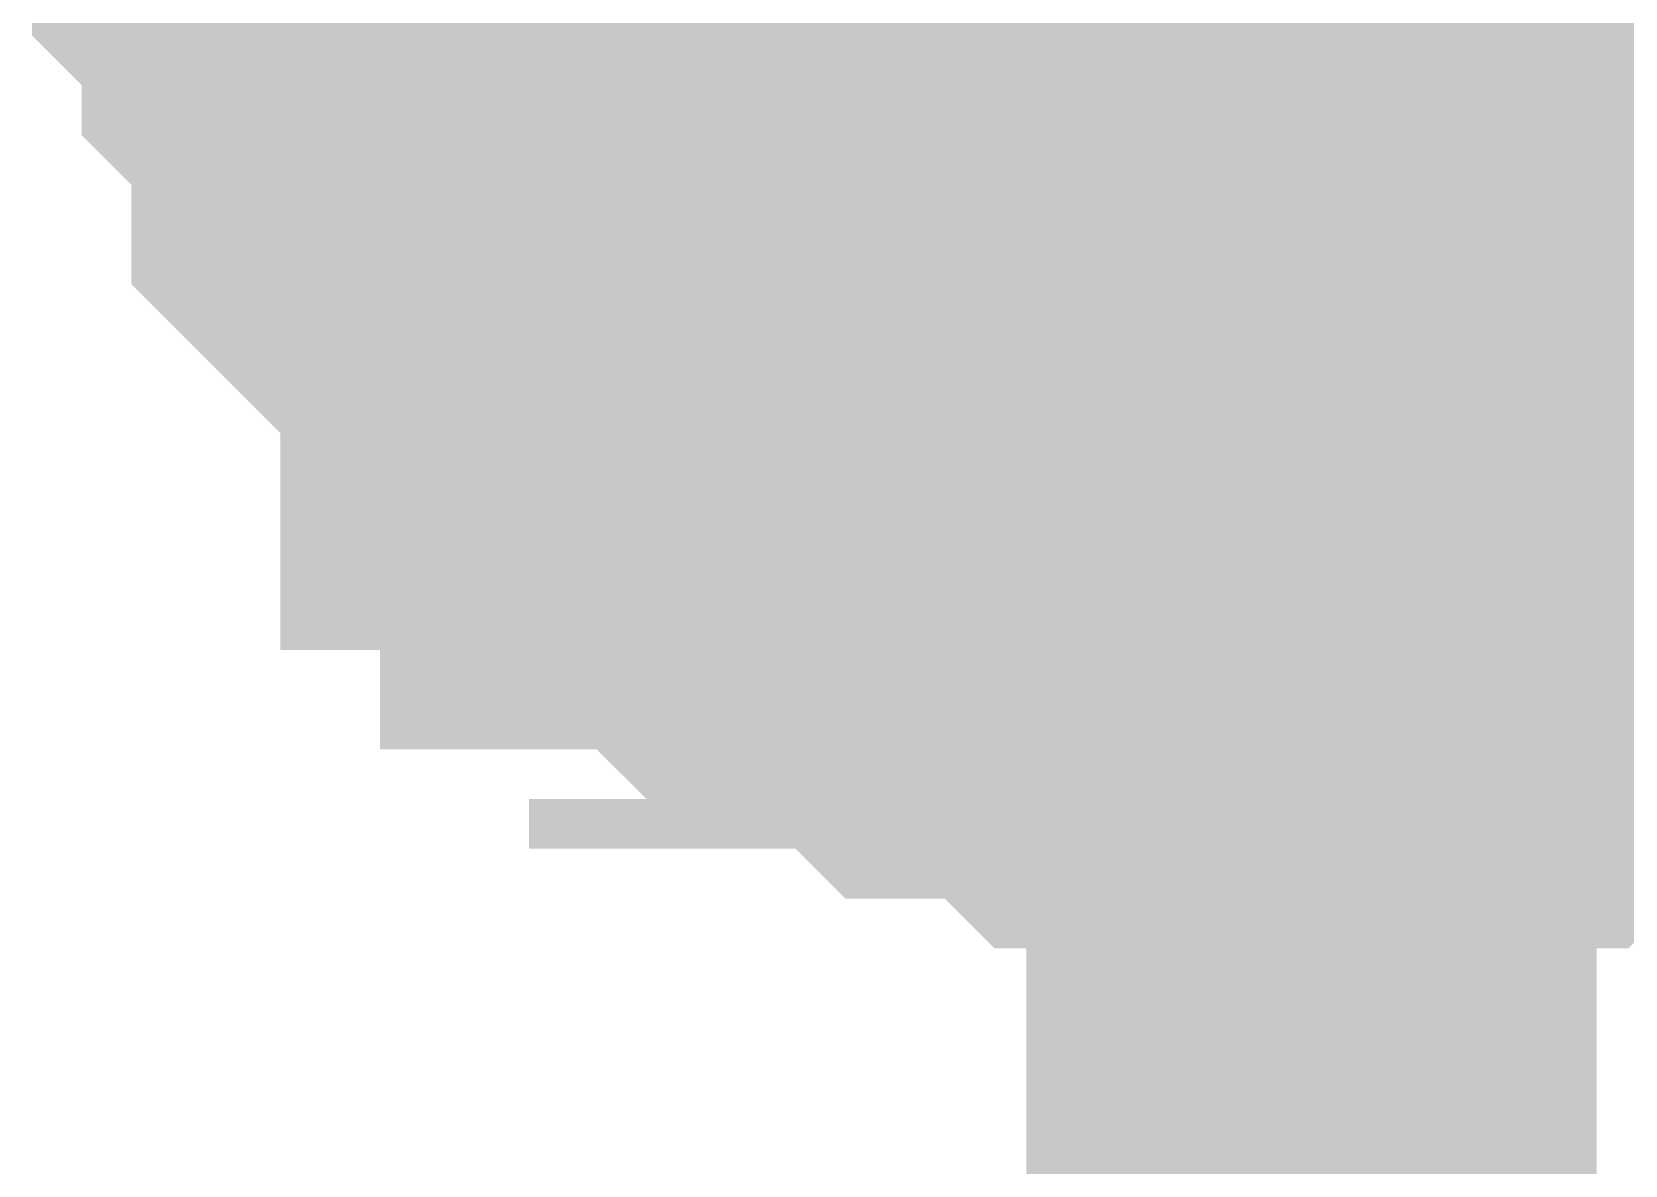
# Model space of a CAD drawing. Header units: inches. Extents: x 0 to 841, y 0 to 594.
# Drawn here: x 424.348 to 425.185, y 146.721 to 147.316 of the extents above; entities that cross this region are included whole.
import ezdxf

# ---------------------------------------------------------------- set-up
doc = ezdxf.new("R2010")
doc.units = ezdxf.units.IN
doc.layers.add('Sheet', color=255, linetype='Continuous')

msp = doc.modelspace()

# ---------------------------------------------------------------- linework, layer by layer
at = {"layer": 'Sheet'}
msp.add_lwpolyline([(424.74601, 147.5, 0.508, 0.508, 1), (425.25401, 147.5, 0.508, 0.508, 1)], format="xyseb", close=True, dxfattribs=at)
for points in [[(425.02066, 146.98443, 0.29972, 0.29972, 0), (424.99453, 146.98443, 0.29972, 0.29972, 0), (424.9684, 146.98443, 0.29972, 0.29972, 0), (424.94227, 146.98443, 0.29972, 0.29972, 0), (424.91614, 146.98443, 0.29972, 0.29972, 0), (424.89001, 147.01056, 0.29972, 0.29972, 0), (424.86388, 147.01056, 0.29972, 0.29972, 0), (424.83775, 147.01056, 0.29972, 0.29972, 0), (424.81161, 147.03669, 0.29972, 0.29972, 0), (424.78548, 147.03669, 0.29972, 0.29972, 0), (424.75935, 147.03669, 0.29972, 0.29972, 0), (424.75935, 147.06282, 0.29972, 0.29972, 0), (424.73322, 147.06282, 0.29972, 0.29972, 0), (424.70709, 147.08895, 0.29972, 0.29972, 0), (424.68096, 147.08895, 0.29972, 0.29972, 0), (424.68096, 147.11508, 0.29972, 0.29972, 0), (424.65483, 147.14121, 0.29972, 0.29972, 0), (424.6287, 147.14121, 0.29972, 0.29972, 0), (424.6287, 147.16734, 0.29972, 0.29972, 0), (424.60257, 147.19347, 0.29972, 0.29972, 0), (424.57644, 147.2196, 0.29972, 0.29972, 0), (424.57644, 147.2196, 0.29972, 0.29972, 0), (424.5503, 147.24573, 0.29972, 0.29972, 0), (424.5503, 147.27186, 0.29972, 0.29972, 0), (424.5503, 147.29799, 0.29972, 0.29972, 0), (424.52417, 147.32412, 0.29972, 0.29972, 0), (424.52417, 147.35026, 0.29972, 0.29972, 0), (424.52417, 147.35026, 0.29972, 0.29972, 0), (424.49804, 147.37639, 0.29972, 0.29972, 0), (424.49804, 147.40252, 0.29972, 0.29972, 0), (424.49804, 147.42865, 0.29972, 0.29972, 0), (424.49804, 147.45478, 0.29972, 0.29972, 0), (424.49804, 147.48091, 0.29972, 0.29972, 0)], [(425.02066, 146.98443, 0.29972, 0.29972, 0), (424.99453, 146.98443, 0.29972, 0.29972, 0), (424.9684, 146.98443, 0.29972, 0.29972, 0), (424.94227, 146.98443, 0.29972, 0.29972, 0), (424.91614, 146.98443, 0.29972, 0.29972, 0), (424.89001, 147.01056, 0.29972, 0.29972, 0), (424.86388, 147.01056, 0.29972, 0.29972, 0), (424.83775, 147.01056, 0.29972, 0.29972, 0), (424.81161, 147.03669, 0.29972, 0.29972, 0), (424.78548, 147.03669, 0.29972, 0.29972, 0), (424.75935, 147.03669, 0.29972, 0.29972, 0), (424.75935, 147.06282, 0.29972, 0.29972, 0), (424.73322, 147.06282, 0.29972, 0.29972, 0), (424.70709, 147.08895, 0.29972, 0.29972, 0), (424.68096, 147.08895, 0.29972, 0.29972, 0), (424.68096, 147.11508, 0.29972, 0.29972, 0), (424.65483, 147.14121, 0.29972, 0.29972, 0), (424.6287, 147.14121, 0.29972, 0.29972, 0), (424.6287, 147.16734, 0.29972, 0.29972, 0), (424.60257, 147.19347, 0.29972, 0.29972, 0), (424.57644, 147.2196, 0.29972, 0.29972, 0), (424.57644, 147.2196, 0.29972, 0.29972, 0), (424.5503, 147.24573, 0.29972, 0.29972, 0), (424.5503, 147.27186, 0.29972, 0.29972, 0), (424.5503, 147.29799, 0.29972, 0.29972, 0), (424.52417, 147.32412, 0.29972, 0.29972, 0), (424.52417, 147.35026, 0.29972, 0.29972, 0), (424.52417, 147.35026, 0.29972, 0.29972, 0), (424.49804, 147.37639, 0.29972, 0.29972, 0), (424.49804, 147.40252, 0.29972, 0.29972, 0), (424.49804, 147.42865, 0.29972, 0.29972, 0), (424.49804, 147.45478, 0.29972, 0.29972, 0), (424.49804, 147.48091, 0.29972, 0.29972, 0)], [(425.02066, 146.98443, 0.29972, 0.29972, 0), (424.99453, 146.98443, 0.29972, 0.29972, 0), (424.9684, 146.98443, 0.29972, 0.29972, 0), (424.94227, 146.98443, 0.29972, 0.29972, 0), (424.91614, 146.98443, 0.29972, 0.29972, 0), (424.89001, 147.01056, 0.29972, 0.29972, 0), (424.86388, 147.01056, 0.29972, 0.29972, 0), (424.83775, 147.01056, 0.29972, 0.29972, 0), (424.81161, 147.03669, 0.29972, 0.29972, 0), (424.78548, 147.03669, 0.29972, 0.29972, 0), (424.75935, 147.03669, 0.29972, 0.29972, 0), (424.75935, 147.06282, 0.29972, 0.29972, 0), (424.73322, 147.06282, 0.29972, 0.29972, 0), (424.70709, 147.08895, 0.29972, 0.29972, 0), (424.68096, 147.08895, 0.29972, 0.29972, 0), (424.68096, 147.11508, 0.29972, 0.29972, 0), (424.65483, 147.14121, 0.29972, 0.29972, 0), (424.6287, 147.14121, 0.29972, 0.29972, 0), (424.6287, 147.16734, 0.29972, 0.29972, 0), (424.60257, 147.19347, 0.29972, 0.29972, 0), (424.57644, 147.2196, 0.29972, 0.29972, 0), (424.57644, 147.2196, 0.29972, 0.29972, 0), (424.5503, 147.24573, 0.29972, 0.29972, 0), (424.5503, 147.27186, 0.29972, 0.29972, 0), (424.5503, 147.29799, 0.29972, 0.29972, 0), (424.52417, 147.32412, 0.29972, 0.29972, 0), (424.52417, 147.35026, 0.29972, 0.29972, 0), (424.52417, 147.35026, 0.29972, 0.29972, 0), (424.49804, 147.37639, 0.29972, 0.29972, 0), (424.49804, 147.40252, 0.29972, 0.29972, 0), (424.49804, 147.42865, 0.29972, 0.29972, 0), (424.49804, 147.45478, 0.29972, 0.29972, 0), (424.49804, 147.48091, 0.29972, 0.29972, 0)], [(425.02066, 146.98443, 0.29972, 0.29972, 0), (424.99453, 146.98443, 0.29972, 0.29972, 0), (424.9684, 146.98443, 0.29972, 0.29972, 0), (424.94227, 146.98443, 0.29972, 0.29972, 0), (424.91614, 146.98443, 0.29972, 0.29972, 0), (424.89001, 147.01056, 0.29972, 0.29972, 0), (424.86388, 147.01056, 0.29972, 0.29972, 0), (424.83775, 147.01056, 0.29972, 0.29972, 0), (424.81161, 147.03669, 0.29972, 0.29972, 0), (424.78548, 147.03669, 0.29972, 0.29972, 0), (424.75935, 147.03669, 0.29972, 0.29972, 0), (424.75935, 147.06282, 0.29972, 0.29972, 0), (424.73322, 147.06282, 0.29972, 0.29972, 0), (424.70709, 147.08895, 0.29972, 0.29972, 0), (424.68096, 147.08895, 0.29972, 0.29972, 0), (424.68096, 147.11508, 0.29972, 0.29972, 0), (424.65483, 147.14121, 0.29972, 0.29972, 0), (424.6287, 147.14121, 0.29972, 0.29972, 0), (424.6287, 147.16734, 0.29972, 0.29972, 0), (424.60257, 147.19347, 0.29972, 0.29972, 0), (424.57644, 147.2196, 0.29972, 0.29972, 0), (424.57644, 147.2196, 0.29972, 0.29972, 0), (424.5503, 147.24573, 0.29972, 0.29972, 0), (424.5503, 147.27186, 0.29972, 0.29972, 0), (424.5503, 147.29799, 0.29972, 0.29972, 0), (424.52417, 147.32412, 0.29972, 0.29972, 0), (424.52417, 147.35026, 0.29972, 0.29972, 0), (424.52417, 147.35026, 0.29972, 0.29972, 0), (424.49804, 147.37639, 0.29972, 0.29972, 0), (424.49804, 147.40252, 0.29972, 0.29972, 0), (424.49804, 147.42865, 0.29972, 0.29972, 0), (424.49804, 147.45478, 0.29972, 0.29972, 0), (424.49804, 147.48091, 0.29972, 0.29972, 0)], [(425.02066, 146.98443, 0.29972, 0.29972, 0), (424.99453, 146.98443, 0.29972, 0.29972, 0), (424.9684, 146.98443, 0.29972, 0.29972, 0), (424.94227, 146.98443, 0.29972, 0.29972, 0), (424.91614, 146.98443, 0.29972, 0.29972, 0), (424.89001, 147.01056, 0.29972, 0.29972, 0), (424.86388, 147.01056, 0.29972, 0.29972, 0), (424.83775, 147.01056, 0.29972, 0.29972, 0), (424.81161, 147.03669, 0.29972, 0.29972, 0), (424.78548, 147.03669, 0.29972, 0.29972, 0), (424.75935, 147.03669, 0.29972, 0.29972, 0), (424.75935, 147.06282, 0.29972, 0.29972, 0), (424.73322, 147.06282, 0.29972, 0.29972, 0), (424.70709, 147.08895, 0.29972, 0.29972, 0), (424.68096, 147.08895, 0.29972, 0.29972, 0), (424.68096, 147.11508, 0.29972, 0.29972, 0), (424.65483, 147.14121, 0.29972, 0.29972, 0), (424.6287, 147.14121, 0.29972, 0.29972, 0), (424.6287, 147.16734, 0.29972, 0.29972, 0), (424.60257, 147.19347, 0.29972, 0.29972, 0), (424.57644, 147.2196, 0.29972, 0.29972, 0), (424.57644, 147.2196, 0.29972, 0.29972, 0), (424.5503, 147.24573, 0.29972, 0.29972, 0), (424.5503, 147.27186, 0.29972, 0.29972, 0), (424.5503, 147.29799, 0.29972, 0.29972, 0), (424.52417, 147.32412, 0.29972, 0.29972, 0), (424.52417, 147.35026, 0.29972, 0.29972, 0), (424.52417, 147.35026, 0.29972, 0.29972, 0), (424.49804, 147.37639, 0.29972, 0.29972, 0), (424.49804, 147.40252, 0.29972, 0.29972, 0), (424.49804, 147.42865, 0.29972, 0.29972, 0), (424.49804, 147.45478, 0.29972, 0.29972, 0), (424.49804, 147.48091, 0.29972, 0.29972, 0)], [(425.02066, 146.98443, 0.29972, 0.29972, 0), (424.99453, 146.98443, 0.29972, 0.29972, 0), (424.9684, 146.98443, 0.29972, 0.29972, 0), (424.94227, 146.98443, 0.29972, 0.29972, 0), (424.91614, 146.98443, 0.29972, 0.29972, 0), (424.89001, 147.01056, 0.29972, 0.29972, 0), (424.86388, 147.01056, 0.29972, 0.29972, 0), (424.83775, 147.01056, 0.29972, 0.29972, 0), (424.81161, 147.03669, 0.29972, 0.29972, 0), (424.78548, 147.03669, 0.29972, 0.29972, 0), (424.75935, 147.03669, 0.29972, 0.29972, 0), (424.75935, 147.06282, 0.29972, 0.29972, 0), (424.73322, 147.06282, 0.29972, 0.29972, 0), (424.70709, 147.08895, 0.29972, 0.29972, 0), (424.68096, 147.08895, 0.29972, 0.29972, 0), (424.68096, 147.11508, 0.29972, 0.29972, 0), (424.65483, 147.14121, 0.29972, 0.29972, 0), (424.6287, 147.14121, 0.29972, 0.29972, 0), (424.6287, 147.16734, 0.29972, 0.29972, 0), (424.60257, 147.19347, 0.29972, 0.29972, 0), (424.57644, 147.2196, 0.29972, 0.29972, 0), (424.57644, 147.2196, 0.29972, 0.29972, 0), (424.5503, 147.24573, 0.29972, 0.29972, 0), (424.5503, 147.27186, 0.29972, 0.29972, 0), (424.5503, 147.29799, 0.29972, 0.29972, 0), (424.52417, 147.32412, 0.29972, 0.29972, 0), (424.52417, 147.35026, 0.29972, 0.29972, 0), (424.52417, 147.35026, 0.29972, 0.29972, 0), (424.49804, 147.37639, 0.29972, 0.29972, 0), (424.49804, 147.40252, 0.29972, 0.29972, 0), (424.49804, 147.42865, 0.29972, 0.29972, 0), (424.49804, 147.45478, 0.29972, 0.29972, 0), (424.49804, 147.48091, 0.29972, 0.29972, 0)], [(425.02066, 146.98443, 0.29972, 0.29972, 0), (424.99453, 146.98443, 0.29972, 0.29972, 0), (424.9684, 146.98443, 0.29972, 0.29972, 0), (424.94227, 146.98443, 0.29972, 0.29972, 0), (424.91614, 146.98443, 0.29972, 0.29972, 0), (424.89001, 147.01056, 0.29972, 0.29972, 0), (424.86388, 147.01056, 0.29972, 0.29972, 0), (424.83775, 147.01056, 0.29972, 0.29972, 0), (424.81161, 147.03669, 0.29972, 0.29972, 0), (424.78548, 147.03669, 0.29972, 0.29972, 0), (424.75935, 147.03669, 0.29972, 0.29972, 0), (424.75935, 147.06282, 0.29972, 0.29972, 0), (424.73322, 147.06282, 0.29972, 0.29972, 0), (424.70709, 147.08895, 0.29972, 0.29972, 0), (424.68096, 147.08895, 0.29972, 0.29972, 0), (424.68096, 147.11508, 0.29972, 0.29972, 0), (424.65483, 147.14121, 0.29972, 0.29972, 0), (424.6287, 147.14121, 0.29972, 0.29972, 0), (424.6287, 147.16734, 0.29972, 0.29972, 0), (424.60257, 147.19347, 0.29972, 0.29972, 0), (424.57644, 147.2196, 0.29972, 0.29972, 0), (424.57644, 147.2196, 0.29972, 0.29972, 0), (424.5503, 147.24573, 0.29972, 0.29972, 0), (424.5503, 147.27186, 0.29972, 0.29972, 0), (424.5503, 147.29799, 0.29972, 0.29972, 0), (424.52417, 147.32412, 0.29972, 0.29972, 0), (424.52417, 147.35026, 0.29972, 0.29972, 0), (424.52417, 147.35026, 0.29972, 0.29972, 0), (424.49804, 147.37639, 0.29972, 0.29972, 0), (424.49804, 147.40252, 0.29972, 0.29972, 0), (424.49804, 147.42865, 0.29972, 0.29972, 0), (424.49804, 147.45478, 0.29972, 0.29972, 0), (424.49804, 147.48091, 0.29972, 0.29972, 0)], [(425.02066, 146.98443, 0.29972, 0.29972, 0), (424.99453, 146.98443, 0.29972, 0.29972, 0), (424.9684, 146.98443, 0.29972, 0.29972, 0), (424.94227, 146.98443, 0.29972, 0.29972, 0), (424.91614, 146.98443, 0.29972, 0.29972, 0), (424.89001, 147.01056, 0.29972, 0.29972, 0), (424.86388, 147.01056, 0.29972, 0.29972, 0), (424.83775, 147.01056, 0.29972, 0.29972, 0), (424.81161, 147.03669, 0.29972, 0.29972, 0), (424.78548, 147.03669, 0.29972, 0.29972, 0), (424.75935, 147.03669, 0.29972, 0.29972, 0), (424.75935, 147.06282, 0.29972, 0.29972, 0), (424.73322, 147.06282, 0.29972, 0.29972, 0), (424.70709, 147.08895, 0.29972, 0.29972, 0), (424.68096, 147.08895, 0.29972, 0.29972, 0), (424.68096, 147.11508, 0.29972, 0.29972, 0), (424.65483, 147.14121, 0.29972, 0.29972, 0), (424.6287, 147.14121, 0.29972, 0.29972, 0), (424.6287, 147.16734, 0.29972, 0.29972, 0), (424.60257, 147.19347, 0.29972, 0.29972, 0), (424.57644, 147.2196, 0.29972, 0.29972, 0), (424.57644, 147.2196, 0.29972, 0.29972, 0), (424.5503, 147.24573, 0.29972, 0.29972, 0), (424.5503, 147.27186, 0.29972, 0.29972, 0), (424.5503, 147.29799, 0.29972, 0.29972, 0), (424.52417, 147.32412, 0.29972, 0.29972, 0), (424.52417, 147.35026, 0.29972, 0.29972, 0), (424.52417, 147.35026, 0.29972, 0.29972, 0), (424.49804, 147.37639, 0.29972, 0.29972, 0), (424.49804, 147.40252, 0.29972, 0.29972, 0), (424.49804, 147.42865, 0.29972, 0.29972, 0), (424.49804, 147.45478, 0.29972, 0.29972, 0), (424.49804, 147.48091, 0.29972, 0.29972, 0)], [(425.02066, 147.48091, 0.29972, 0.29972, 0), (425.02066, 142.48997, 0.29972, 0.29972, 0)], [(425.02066, 146.98443, 0.09906, 0.09906, 0), (424.99453, 146.98443, 0.09906, 0.09906, 0), (424.9684, 146.98443, 0.09906, 0.09906, 0), (424.94227, 146.98443, 0.09906, 0.09906, 0), (424.91614, 146.98443, 0.09906, 0.09906, 0), (424.89001, 147.01056, 0.09906, 0.09906, 0), (424.86388, 147.01056, 0.09906, 0.09906, 0), (424.83775, 147.01056, 0.09906, 0.09906, 0), (424.81161, 147.03669, 0.09906, 0.09906, 0), (424.78548, 147.03669, 0.09906, 0.09906, 0), (424.75935, 147.03669, 0.09906, 0.09906, 0), (424.75935, 147.06282, 0.09906, 0.09906, 0), (424.73322, 147.06282, 0.09906, 0.09906, 0), (424.70709, 147.08895, 0.09906, 0.09906, 0), (424.68096, 147.08895, 0.09906, 0.09906, 0), (424.68096, 147.11508, 0.09906, 0.09906, 0), (424.65483, 147.14121, 0.09906, 0.09906, 0), (424.6287, 147.14121, 0.09906, 0.09906, 0), (424.6287, 147.16734, 0.09906, 0.09906, 0), (424.60257, 147.19347, 0.09906, 0.09906, 0), (424.57644, 147.2196, 0.09906, 0.09906, 0), (424.57644, 147.2196, 0.09906, 0.09906, 0), (424.5503, 147.24573, 0.09906, 0.09906, 0), (424.5503, 147.27186, 0.09906, 0.09906, 0), (424.5503, 147.29799, 0.09906, 0.09906, 0), (424.52417, 147.32412, 0.09906, 0.09906, 0), (424.52417, 147.35026, 0.09906, 0.09906, 0), (424.52417, 147.35026, 0.09906, 0.09906, 0), (424.49804, 147.37639, 0.09906, 0.09906, 0)], [(425.02066, 146.98443, 0.09906, 0.09906, 0), (424.99453, 146.98443, 0.09906, 0.09906, 0), (424.9684, 146.98443, 0.09906, 0.09906, 0), (424.94227, 146.98443, 0.09906, 0.09906, 0), (424.91614, 146.98443, 0.09906, 0.09906, 0), (424.89001, 147.01056, 0.09906, 0.09906, 0), (424.86388, 147.01056, 0.09906, 0.09906, 0), (424.83775, 147.01056, 0.09906, 0.09906, 0), (424.81161, 147.03669, 0.09906, 0.09906, 0), (424.78548, 147.03669, 0.09906, 0.09906, 0), (424.75935, 147.03669, 0.09906, 0.09906, 0), (424.75935, 147.06282, 0.09906, 0.09906, 0), (424.73322, 147.06282, 0.09906, 0.09906, 0), (424.70709, 147.08895, 0.09906, 0.09906, 0), (424.68096, 147.08895, 0.09906, 0.09906, 0), (424.68096, 147.11508, 0.09906, 0.09906, 0), (424.65483, 147.14121, 0.09906, 0.09906, 0), (424.6287, 147.14121, 0.09906, 0.09906, 0), (424.6287, 147.16734, 0.09906, 0.09906, 0), (424.60257, 147.19347, 0.09906, 0.09906, 0), (424.57644, 147.2196, 0.09906, 0.09906, 0), (424.57644, 147.2196, 0.09906, 0.09906, 0), (424.5503, 147.24573, 0.09906, 0.09906, 0), (424.5503, 147.27186, 0.09906, 0.09906, 0), (424.5503, 147.29799, 0.09906, 0.09906, 0), (424.52417, 147.32412, 0.09906, 0.09906, 0), (424.52417, 147.35026, 0.09906, 0.09906, 0), (424.52417, 147.35026, 0.09906, 0.09906, 0), (424.49804, 147.37639, 0.09906, 0.09906, 0)], [(425.02066, 146.98443, 0.09906, 0.09906, 0), (424.99453, 146.98443, 0.09906, 0.09906, 0), (424.9684, 146.98443, 0.09906, 0.09906, 0), (424.94227, 146.98443, 0.09906, 0.09906, 0), (424.91614, 146.98443, 0.09906, 0.09906, 0), (424.89001, 147.01056, 0.09906, 0.09906, 0), (424.86388, 147.01056, 0.09906, 0.09906, 0), (424.83775, 147.01056, 0.09906, 0.09906, 0), (424.81161, 147.03669, 0.09906, 0.09906, 0), (424.78548, 147.03669, 0.09906, 0.09906, 0), (424.75935, 147.03669, 0.09906, 0.09906, 0), (424.75935, 147.06282, 0.09906, 0.09906, 0), (424.73322, 147.06282, 0.09906, 0.09906, 0), (424.70709, 147.08895, 0.09906, 0.09906, 0), (424.68096, 147.08895, 0.09906, 0.09906, 0), (424.68096, 147.11508, 0.09906, 0.09906, 0), (424.65483, 147.14121, 0.09906, 0.09906, 0), (424.6287, 147.14121, 0.09906, 0.09906, 0), (424.6287, 147.16734, 0.09906, 0.09906, 0), (424.60257, 147.19347, 0.09906, 0.09906, 0), (424.57644, 147.2196, 0.09906, 0.09906, 0), (424.57644, 147.2196, 0.09906, 0.09906, 0), (424.5503, 147.24573, 0.09906, 0.09906, 0), (424.5503, 147.27186, 0.09906, 0.09906, 0), (424.5503, 147.29799, 0.09906, 0.09906, 0), (424.52417, 147.32412, 0.09906, 0.09906, 0), (424.52417, 147.35026, 0.09906, 0.09906, 0), (424.52417, 147.35026, 0.09906, 0.09906, 0), (424.49804, 147.37639, 0.09906, 0.09906, 0)], [(425.02066, 146.98443, 0.09906, 0.09906, 0), (424.99453, 146.98443, 0.09906, 0.09906, 0), (424.9684, 146.98443, 0.09906, 0.09906, 0), (424.94227, 146.98443, 0.09906, 0.09906, 0), (424.91614, 146.98443, 0.09906, 0.09906, 0), (424.89001, 147.01056, 0.09906, 0.09906, 0), (424.86388, 147.01056, 0.09906, 0.09906, 0), (424.83775, 147.01056, 0.09906, 0.09906, 0), (424.81161, 147.03669, 0.09906, 0.09906, 0), (424.78548, 147.03669, 0.09906, 0.09906, 0), (424.75935, 147.03669, 0.09906, 0.09906, 0), (424.75935, 147.06282, 0.09906, 0.09906, 0), (424.73322, 147.06282, 0.09906, 0.09906, 0), (424.70709, 147.08895, 0.09906, 0.09906, 0), (424.68096, 147.08895, 0.09906, 0.09906, 0), (424.68096, 147.11508, 0.09906, 0.09906, 0), (424.65483, 147.14121, 0.09906, 0.09906, 0), (424.6287, 147.14121, 0.09906, 0.09906, 0), (424.6287, 147.16734, 0.09906, 0.09906, 0), (424.60257, 147.19347, 0.09906, 0.09906, 0), (424.57644, 147.2196, 0.09906, 0.09906, 0), (424.57644, 147.2196, 0.09906, 0.09906, 0), (424.5503, 147.24573, 0.09906, 0.09906, 0), (424.5503, 147.27186, 0.09906, 0.09906, 0), (424.5503, 147.29799, 0.09906, 0.09906, 0), (424.52417, 147.32412, 0.09906, 0.09906, 0), (424.52417, 147.35026, 0.09906, 0.09906, 0), (424.52417, 147.35026, 0.09906, 0.09906, 0), (424.49804, 147.37639, 0.09906, 0.09906, 0)], [(425.02066, 146.98443, 0.09906, 0.09906, 0), (424.99453, 146.98443, 0.09906, 0.09906, 0), (424.9684, 146.98443, 0.09906, 0.09906, 0), (424.94227, 146.98443, 0.09906, 0.09906, 0), (424.91614, 146.98443, 0.09906, 0.09906, 0), (424.89001, 147.01056, 0.09906, 0.09906, 0), (424.86388, 147.01056, 0.09906, 0.09906, 0), (424.83775, 147.01056, 0.09906, 0.09906, 0), (424.81161, 147.03669, 0.09906, 0.09906, 0), (424.78548, 147.03669, 0.09906, 0.09906, 0), (424.75935, 147.03669, 0.09906, 0.09906, 0), (424.75935, 147.06282, 0.09906, 0.09906, 0), (424.73322, 147.06282, 0.09906, 0.09906, 0), (424.70709, 147.08895, 0.09906, 0.09906, 0), (424.68096, 147.08895, 0.09906, 0.09906, 0), (424.68096, 147.11508, 0.09906, 0.09906, 0), (424.65483, 147.14121, 0.09906, 0.09906, 0), (424.6287, 147.14121, 0.09906, 0.09906, 0), (424.6287, 147.16734, 0.09906, 0.09906, 0), (424.60257, 147.19347, 0.09906, 0.09906, 0), (424.57644, 147.2196, 0.09906, 0.09906, 0), (424.57644, 147.2196, 0.09906, 0.09906, 0), (424.5503, 147.24573, 0.09906, 0.09906, 0), (424.5503, 147.27186, 0.09906, 0.09906, 0), (424.5503, 147.29799, 0.09906, 0.09906, 0), (424.52417, 147.32412, 0.09906, 0.09906, 0), (424.52417, 147.35026, 0.09906, 0.09906, 0), (424.52417, 147.35026, 0.09906, 0.09906, 0), (424.49804, 147.37639, 0.09906, 0.09906, 0)], [(425.02066, 146.98443, 0.09906, 0.09906, 0), (424.99453, 146.98443, 0.09906, 0.09906, 0), (424.9684, 146.98443, 0.09906, 0.09906, 0), (424.94227, 146.98443, 0.09906, 0.09906, 0), (424.91614, 146.98443, 0.09906, 0.09906, 0), (424.89001, 147.01056, 0.09906, 0.09906, 0), (424.86388, 147.01056, 0.09906, 0.09906, 0), (424.83775, 147.01056, 0.09906, 0.09906, 0), (424.81161, 147.03669, 0.09906, 0.09906, 0), (424.78548, 147.03669, 0.09906, 0.09906, 0), (424.75935, 147.03669, 0.09906, 0.09906, 0), (424.75935, 147.06282, 0.09906, 0.09906, 0), (424.73322, 147.06282, 0.09906, 0.09906, 0), (424.70709, 147.08895, 0.09906, 0.09906, 0), (424.68096, 147.08895, 0.09906, 0.09906, 0), (424.68096, 147.11508, 0.09906, 0.09906, 0), (424.65483, 147.14121, 0.09906, 0.09906, 0), (424.6287, 147.14121, 0.09906, 0.09906, 0), (424.6287, 147.16734, 0.09906, 0.09906, 0), (424.60257, 147.19347, 0.09906, 0.09906, 0), (424.57644, 147.2196, 0.09906, 0.09906, 0), (424.57644, 147.2196, 0.09906, 0.09906, 0), (424.5503, 147.24573, 0.09906, 0.09906, 0), (424.5503, 147.27186, 0.09906, 0.09906, 0), (424.5503, 147.29799, 0.09906, 0.09906, 0), (424.52417, 147.32412, 0.09906, 0.09906, 0), (424.52417, 147.35026, 0.09906, 0.09906, 0), (424.52417, 147.35026, 0.09906, 0.09906, 0), (424.49804, 147.37639, 0.09906, 0.09906, 0)], [(425.02066, 146.98443, 0.09906, 0.09906, 0), (424.99453, 146.98443, 0.09906, 0.09906, 0), (424.9684, 146.98443, 0.09906, 0.09906, 0), (424.94227, 146.98443, 0.09906, 0.09906, 0), (424.91614, 146.98443, 0.09906, 0.09906, 0), (424.89001, 147.01056, 0.09906, 0.09906, 0), (424.86388, 147.01056, 0.09906, 0.09906, 0), (424.83775, 147.01056, 0.09906, 0.09906, 0), (424.81161, 147.03669, 0.09906, 0.09906, 0), (424.78548, 147.03669, 0.09906, 0.09906, 0), (424.75935, 147.03669, 0.09906, 0.09906, 0), (424.75935, 147.06282, 0.09906, 0.09906, 0), (424.73322, 147.06282, 0.09906, 0.09906, 0), (424.70709, 147.08895, 0.09906, 0.09906, 0), (424.68096, 147.08895, 0.09906, 0.09906, 0), (424.68096, 147.11508, 0.09906, 0.09906, 0), (424.65483, 147.14121, 0.09906, 0.09906, 0), (424.6287, 147.14121, 0.09906, 0.09906, 0), (424.6287, 147.16734, 0.09906, 0.09906, 0), (424.60257, 147.19347, 0.09906, 0.09906, 0), (424.57644, 147.2196, 0.09906, 0.09906, 0), (424.57644, 147.2196, 0.09906, 0.09906, 0), (424.5503, 147.24573, 0.09906, 0.09906, 0), (424.5503, 147.27186, 0.09906, 0.09906, 0), (424.5503, 147.29799, 0.09906, 0.09906, 0), (424.52417, 147.32412, 0.09906, 0.09906, 0), (424.52417, 147.35026, 0.09906, 0.09906, 0), (424.52417, 147.35026, 0.09906, 0.09906, 0), (424.49804, 147.37639, 0.09906, 0.09906, 0)], [(425.02066, 146.98443, 0.09906, 0.09906, 0), (424.99453, 146.98443, 0.09906, 0.09906, 0), (424.9684, 146.98443, 0.09906, 0.09906, 0), (424.94227, 146.98443, 0.09906, 0.09906, 0), (424.91614, 146.98443, 0.09906, 0.09906, 0), (424.89001, 147.01056, 0.09906, 0.09906, 0), (424.86388, 147.01056, 0.09906, 0.09906, 0), (424.83775, 147.01056, 0.09906, 0.09906, 0), (424.81161, 147.03669, 0.09906, 0.09906, 0), (424.78548, 147.03669, 0.09906, 0.09906, 0), (424.75935, 147.03669, 0.09906, 0.09906, 0), (424.75935, 147.06282, 0.09906, 0.09906, 0), (424.73322, 147.06282, 0.09906, 0.09906, 0), (424.70709, 147.08895, 0.09906, 0.09906, 0), (424.68096, 147.08895, 0.09906, 0.09906, 0), (424.68096, 147.11508, 0.09906, 0.09906, 0), (424.65483, 147.14121, 0.09906, 0.09906, 0), (424.6287, 147.14121, 0.09906, 0.09906, 0), (424.6287, 147.16734, 0.09906, 0.09906, 0), (424.60257, 147.19347, 0.09906, 0.09906, 0), (424.57644, 147.2196, 0.09906, 0.09906, 0), (424.57644, 147.2196, 0.09906, 0.09906, 0), (424.5503, 147.24573, 0.09906, 0.09906, 0), (424.5503, 147.27186, 0.09906, 0.09906, 0), (424.5503, 147.29799, 0.09906, 0.09906, 0), (424.52417, 147.32412, 0.09906, 0.09906, 0), (424.52417, 147.35026, 0.09906, 0.09906, 0), (424.52417, 147.35026, 0.09906, 0.09906, 0), (424.49804, 147.37639, 0.09906, 0.09906, 0)], [(425.36037, 147.11508, 0.29972, 0.29972, 0), (425.33423, 147.08895, 0.29972, 0.29972, 0), (425.3081, 147.08895, 0.29972, 0.29972, 0), (425.28197, 147.06282, 0.29972, 0.29972, 0), (425.28197, 147.06282, 0.29972, 0.29972, 0), (425.25584, 147.03669, 0.29972, 0.29972, 0), (425.22971, 147.03669, 0.29972, 0.29972, 0), (425.20358, 147.03669, 0.29972, 0.29972, 0), (425.17745, 147.01056, 0.29972, 0.29972, 0), (425.15132, 147.01056, 0.29972, 0.29972, 0), (425.15132, 147.01056, 0.29972, 0.29972, 0), (425.12519, 146.98443, 0.29972, 0.29972, 0), (425.09906, 146.98443, 0.29972, 0.29972, 0), (425.07292, 146.98443, 0.29972, 0.29972, 0), (425.04679, 146.98443, 0.29972, 0.29972, 0), (425.02066, 146.98443, 0.29972, 0.29972, 0)], [(425.36037, 147.11508, 0.29972, 0.29972, 0), (425.33423, 147.08895, 0.29972, 0.29972, 0), (425.3081, 147.08895, 0.29972, 0.29972, 0), (425.28197, 147.06282, 0.29972, 0.29972, 0), (425.28197, 147.06282, 0.29972, 0.29972, 0), (425.25584, 147.03669, 0.29972, 0.29972, 0), (425.22971, 147.03669, 0.29972, 0.29972, 0), (425.20358, 147.03669, 0.29972, 0.29972, 0), (425.17745, 147.01056, 0.29972, 0.29972, 0), (425.15132, 147.01056, 0.29972, 0.29972, 0), (425.15132, 147.01056, 0.29972, 0.29972, 0), (425.12519, 146.98443, 0.29972, 0.29972, 0), (425.09906, 146.98443, 0.29972, 0.29972, 0), (425.07292, 146.98443, 0.29972, 0.29972, 0), (425.04679, 146.98443, 0.29972, 0.29972, 0), (425.02066, 146.98443, 0.29972, 0.29972, 0)], [(425.36037, 147.11508, 0.29972, 0.29972, 0), (425.33423, 147.08895, 0.29972, 0.29972, 0), (425.3081, 147.08895, 0.29972, 0.29972, 0), (425.28197, 147.06282, 0.29972, 0.29972, 0), (425.28197, 147.06282, 0.29972, 0.29972, 0), (425.25584, 147.03669, 0.29972, 0.29972, 0), (425.22971, 147.03669, 0.29972, 0.29972, 0), (425.20358, 147.03669, 0.29972, 0.29972, 0), (425.17745, 147.01056, 0.29972, 0.29972, 0), (425.15132, 147.01056, 0.29972, 0.29972, 0), (425.15132, 147.01056, 0.29972, 0.29972, 0), (425.12519, 146.98443, 0.29972, 0.29972, 0), (425.09906, 146.98443, 0.29972, 0.29972, 0), (425.07292, 146.98443, 0.29972, 0.29972, 0), (425.04679, 146.98443, 0.29972, 0.29972, 0), (425.02066, 146.98443, 0.29972, 0.29972, 0)], [(425.36037, 147.11508, 0.29972, 0.29972, 0), (425.33423, 147.08895, 0.29972, 0.29972, 0), (425.3081, 147.08895, 0.29972, 0.29972, 0), (425.28197, 147.06282, 0.29972, 0.29972, 0), (425.28197, 147.06282, 0.29972, 0.29972, 0), (425.25584, 147.03669, 0.29972, 0.29972, 0), (425.22971, 147.03669, 0.29972, 0.29972, 0), (425.20358, 147.03669, 0.29972, 0.29972, 0), (425.17745, 147.01056, 0.29972, 0.29972, 0), (425.15132, 147.01056, 0.29972, 0.29972, 0), (425.15132, 147.01056, 0.29972, 0.29972, 0), (425.12519, 146.98443, 0.29972, 0.29972, 0), (425.09906, 146.98443, 0.29972, 0.29972, 0), (425.07292, 146.98443, 0.29972, 0.29972, 0), (425.04679, 146.98443, 0.29972, 0.29972, 0), (425.02066, 146.98443, 0.29972, 0.29972, 0)], [(425.36037, 147.11508, 0.29972, 0.29972, 0), (425.33423, 147.08895, 0.29972, 0.29972, 0), (425.3081, 147.08895, 0.29972, 0.29972, 0), (425.28197, 147.06282, 0.29972, 0.29972, 0), (425.28197, 147.06282, 0.29972, 0.29972, 0), (425.25584, 147.03669, 0.29972, 0.29972, 0), (425.22971, 147.03669, 0.29972, 0.29972, 0), (425.20358, 147.03669, 0.29972, 0.29972, 0), (425.17745, 147.01056, 0.29972, 0.29972, 0), (425.15132, 147.01056, 0.29972, 0.29972, 0), (425.15132, 147.01056, 0.29972, 0.29972, 0), (425.12519, 146.98443, 0.29972, 0.29972, 0), (425.09906, 146.98443, 0.29972, 0.29972, 0), (425.07292, 146.98443, 0.29972, 0.29972, 0), (425.04679, 146.98443, 0.29972, 0.29972, 0), (425.02066, 146.98443, 0.29972, 0.29972, 0)], [(425.36037, 147.11508, 0.29972, 0.29972, 0), (425.33423, 147.08895, 0.29972, 0.29972, 0), (425.3081, 147.08895, 0.29972, 0.29972, 0), (425.28197, 147.06282, 0.29972, 0.29972, 0), (425.28197, 147.06282, 0.29972, 0.29972, 0), (425.25584, 147.03669, 0.29972, 0.29972, 0), (425.22971, 147.03669, 0.29972, 0.29972, 0), (425.20358, 147.03669, 0.29972, 0.29972, 0), (425.17745, 147.01056, 0.29972, 0.29972, 0), (425.15132, 147.01056, 0.29972, 0.29972, 0), (425.15132, 147.01056, 0.29972, 0.29972, 0), (425.12519, 146.98443, 0.29972, 0.29972, 0), (425.09906, 146.98443, 0.29972, 0.29972, 0), (425.07292, 146.98443, 0.29972, 0.29972, 0), (425.04679, 146.98443, 0.29972, 0.29972, 0), (425.02066, 146.98443, 0.29972, 0.29972, 0)], [(425.36037, 147.11508, 0.29972, 0.29972, 0), (425.33423, 147.08895, 0.29972, 0.29972, 0), (425.3081, 147.08895, 0.29972, 0.29972, 0), (425.28197, 147.06282, 0.29972, 0.29972, 0), (425.28197, 147.06282, 0.29972, 0.29972, 0), (425.25584, 147.03669, 0.29972, 0.29972, 0), (425.22971, 147.03669, 0.29972, 0.29972, 0), (425.20358, 147.03669, 0.29972, 0.29972, 0), (425.17745, 147.01056, 0.29972, 0.29972, 0), (425.15132, 147.01056, 0.29972, 0.29972, 0), (425.15132, 147.01056, 0.29972, 0.29972, 0), (425.12519, 146.98443, 0.29972, 0.29972, 0), (425.09906, 146.98443, 0.29972, 0.29972, 0), (425.07292, 146.98443, 0.29972, 0.29972, 0), (425.04679, 146.98443, 0.29972, 0.29972, 0), (425.02066, 146.98443, 0.29972, 0.29972, 0)], [(425.36037, 147.11508, 0.29972, 0.29972, 0), (425.33423, 147.08895, 0.29972, 0.29972, 0), (425.3081, 147.08895, 0.29972, 0.29972, 0), (425.28197, 147.06282, 0.29972, 0.29972, 0), (425.28197, 147.06282, 0.29972, 0.29972, 0), (425.25584, 147.03669, 0.29972, 0.29972, 0), (425.22971, 147.03669, 0.29972, 0.29972, 0), (425.20358, 147.03669, 0.29972, 0.29972, 0), (425.17745, 147.01056, 0.29972, 0.29972, 0), (425.15132, 147.01056, 0.29972, 0.29972, 0), (425.15132, 147.01056, 0.29972, 0.29972, 0), (425.12519, 146.98443, 0.29972, 0.29972, 0), (425.09906, 146.98443, 0.29972, 0.29972, 0), (425.07292, 146.98443, 0.29972, 0.29972, 0), (425.04679, 146.98443, 0.29972, 0.29972, 0), (425.02066, 146.98443, 0.29972, 0.29972, 0)], [(425.25584, 147.03669, 0.09906, 0.09906, 0), (425.22971, 147.03669, 0.09906, 0.09906, 0), (425.20358, 147.03669, 0.09906, 0.09906, 0), (425.17745, 147.01056, 0.09906, 0.09906, 0), (425.15132, 147.01056, 0.09906, 0.09906, 0), (425.15132, 147.01056, 0.09906, 0.09906, 0), (425.12519, 146.98443, 0.09906, 0.09906, 0), (425.09906, 146.98443, 0.09906, 0.09906, 0), (425.07292, 146.98443, 0.09906, 0.09906, 0), (425.04679, 146.98443, 0.09906, 0.09906, 0), (425.02066, 146.98443, 0.09906, 0.09906, 0)], [(425.25584, 147.03669, 0.09906, 0.09906, 0), (425.22971, 147.03669, 0.09906, 0.09906, 0), (425.20358, 147.03669, 0.09906, 0.09906, 0), (425.17745, 147.01056, 0.09906, 0.09906, 0), (425.15132, 147.01056, 0.09906, 0.09906, 0), (425.15132, 147.01056, 0.09906, 0.09906, 0), (425.12519, 146.98443, 0.09906, 0.09906, 0), (425.09906, 146.98443, 0.09906, 0.09906, 0), (425.07292, 146.98443, 0.09906, 0.09906, 0), (425.04679, 146.98443, 0.09906, 0.09906, 0), (425.02066, 146.98443, 0.09906, 0.09906, 0)], [(425.25584, 147.03669, 0.09906, 0.09906, 0), (425.22971, 147.03669, 0.09906, 0.09906, 0), (425.20358, 147.03669, 0.09906, 0.09906, 0), (425.17745, 147.01056, 0.09906, 0.09906, 0), (425.15132, 147.01056, 0.09906, 0.09906, 0), (425.15132, 147.01056, 0.09906, 0.09906, 0), (425.12519, 146.98443, 0.09906, 0.09906, 0), (425.09906, 146.98443, 0.09906, 0.09906, 0), (425.07292, 146.98443, 0.09906, 0.09906, 0), (425.04679, 146.98443, 0.09906, 0.09906, 0), (425.02066, 146.98443, 0.09906, 0.09906, 0)], [(425.25584, 147.03669, 0.09906, 0.09906, 0), (425.22971, 147.03669, 0.09906, 0.09906, 0), (425.20358, 147.03669, 0.09906, 0.09906, 0), (425.17745, 147.01056, 0.09906, 0.09906, 0), (425.15132, 147.01056, 0.09906, 0.09906, 0), (425.15132, 147.01056, 0.09906, 0.09906, 0), (425.12519, 146.98443, 0.09906, 0.09906, 0), (425.09906, 146.98443, 0.09906, 0.09906, 0), (425.07292, 146.98443, 0.09906, 0.09906, 0), (425.04679, 146.98443, 0.09906, 0.09906, 0), (425.02066, 146.98443, 0.09906, 0.09906, 0)], [(425.25584, 147.03669, 0.09906, 0.09906, 0), (425.22971, 147.03669, 0.09906, 0.09906, 0), (425.20358, 147.03669, 0.09906, 0.09906, 0), (425.17745, 147.01056, 0.09906, 0.09906, 0), (425.15132, 147.01056, 0.09906, 0.09906, 0), (425.15132, 147.01056, 0.09906, 0.09906, 0), (425.12519, 146.98443, 0.09906, 0.09906, 0), (425.09906, 146.98443, 0.09906, 0.09906, 0), (425.07292, 146.98443, 0.09906, 0.09906, 0), (425.04679, 146.98443, 0.09906, 0.09906, 0), (425.02066, 146.98443, 0.09906, 0.09906, 0)], [(425.25584, 147.03669, 0.09906, 0.09906, 0), (425.22971, 147.03669, 0.09906, 0.09906, 0), (425.20358, 147.03669, 0.09906, 0.09906, 0), (425.17745, 147.01056, 0.09906, 0.09906, 0), (425.15132, 147.01056, 0.09906, 0.09906, 0), (425.15132, 147.01056, 0.09906, 0.09906, 0), (425.12519, 146.98443, 0.09906, 0.09906, 0), (425.09906, 146.98443, 0.09906, 0.09906, 0), (425.07292, 146.98443, 0.09906, 0.09906, 0), (425.04679, 146.98443, 0.09906, 0.09906, 0), (425.02066, 146.98443, 0.09906, 0.09906, 0)], [(425.25584, 147.03669, 0.09906, 0.09906, 0), (425.22971, 147.03669, 0.09906, 0.09906, 0), (425.20358, 147.03669, 0.09906, 0.09906, 0), (425.17745, 147.01056, 0.09906, 0.09906, 0), (425.15132, 147.01056, 0.09906, 0.09906, 0), (425.15132, 147.01056, 0.09906, 0.09906, 0), (425.12519, 146.98443, 0.09906, 0.09906, 0), (425.09906, 146.98443, 0.09906, 0.09906, 0), (425.07292, 146.98443, 0.09906, 0.09906, 0), (425.04679, 146.98443, 0.09906, 0.09906, 0), (425.02066, 146.98443, 0.09906, 0.09906, 0)], [(425.25584, 147.03669, 0.09906, 0.09906, 0), (425.22971, 147.03669, 0.09906, 0.09906, 0), (425.20358, 147.03669, 0.09906, 0.09906, 0), (425.17745, 147.01056, 0.09906, 0.09906, 0), (425.15132, 147.01056, 0.09906, 0.09906, 0), (425.15132, 147.01056, 0.09906, 0.09906, 0), (425.12519, 146.98443, 0.09906, 0.09906, 0), (425.09906, 146.98443, 0.09906, 0.09906, 0), (425.07292, 146.98443, 0.09906, 0.09906, 0), (425.04679, 146.98443, 0.09906, 0.09906, 0), (425.02066, 146.98443, 0.09906, 0.09906, 0)]]:
    msp.add_lwpolyline(points, format="xyseb", dxfattribs=at)

doc.saveas('drawing.dxf')
